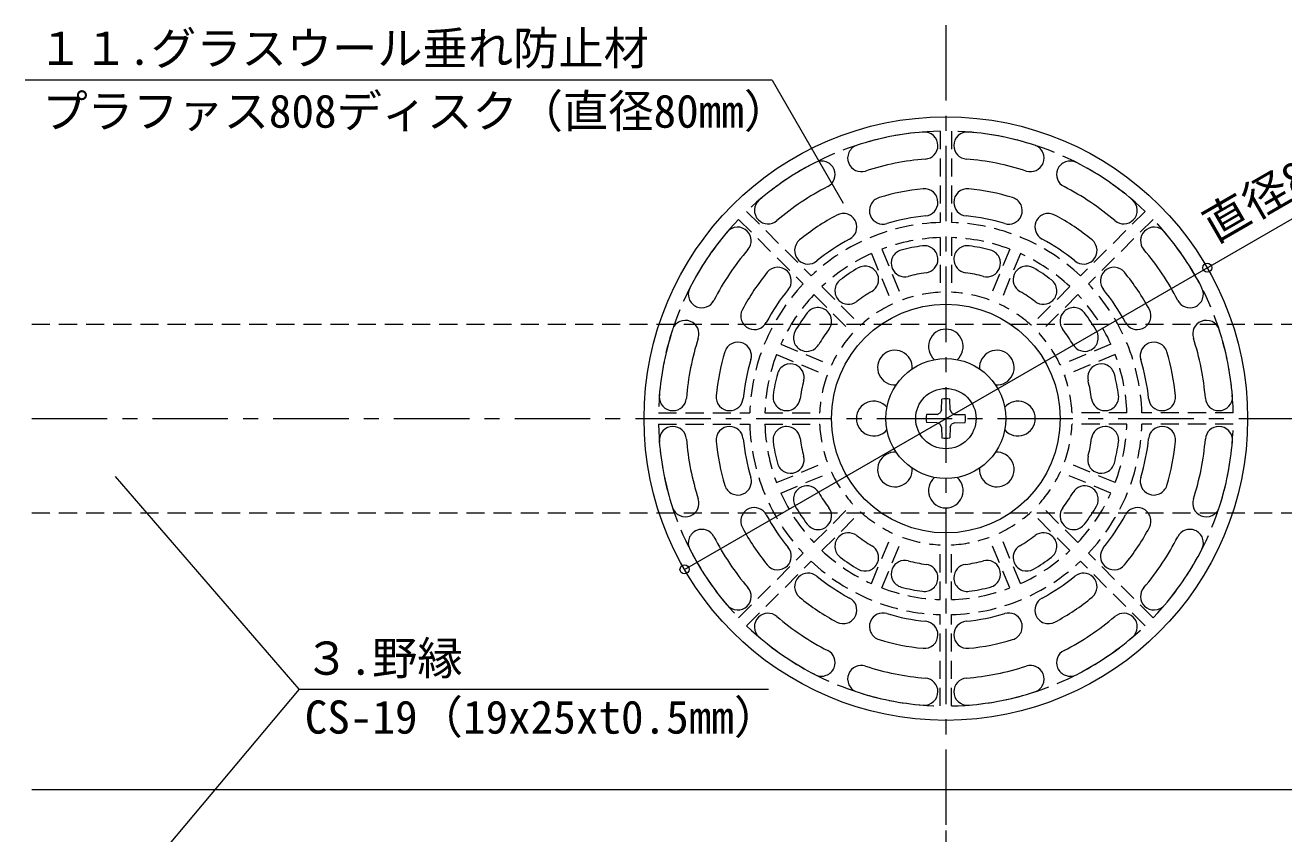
# Model space of a CAD drawing. Units: millimetres on the paper, enlarged 5 times, with parts at other scales. Extents: x -1379 to 1379, y -984 to 973.
# Drawn here: x 724 to 1141.1, y -656.8 to -388.9 of the extents above; entities that cross this region are included whole.
import ezdxf
from ezdxf.enums import TextEntityAlignment as Align

# ---------------------------------------------------------------- set-up
doc = ezdxf.new("R2010")
doc.units = ezdxf.units.MM
doc.header["$LTSCALE"] = 5
doc.header["$PDMODE"] = 32
doc.header["$PDSIZE"] = 3
doc.linetypes.add('CHAIN1', pattern=[8, 5, -1, 1, -1])
doc.linetypes.add('DASHED1', pattern=[1.8, 1.2, -0.6])
for name, color, linetype, lineweight in [('3-0_中心線', 3, 'Continuous', 18), ('3-1_中線', 7, 'Continuous', 18), ('3-2_太線１', 3, 'Continuous', 18), ('3-4_細線', 4, 'Continuous', 9), ('3-5_寸法', 4, 'Continuous', 9), ('3-6_文字', 3, 'Continuous', 18)]:
    doc.layers.add(name, color=color, linetype=linetype, lineweight=lineweight)
doc.styles.add('ＭＳ ゴシック', font='')
doc.styles.get('ＭＳ ゴシック').set_extended_font_data('MS Gothic')

msp = doc.modelspace()

# ---------------------------------------------------------------- linework, layer by layer
at = {"layer": '3-0_中心線', "color": 4, "linetype": 'CHAIN1', "lineweight": 9}
for p, q in [((1029.07, -388.861), (1029.07, -655.685)), ((726.19, -519.22), (1291.288, -519.22)), ((1029.07, -655.685), (1029.07, -805.113))]:
    msp.add_line(p, q, dxfattribs=at)
at = {"layer": '3-1_中線', "linetype": 'DASHED1'}
for p, q in [((1027.195, -423.989), (1027.195, -454.247)), ((1030.945, -423.989), (1030.945, -454.247)), ((960.405, -453.207), (981.801, -474.603)), ((963.057, -450.555), (984.453, -471.951)), ((1095.083, -450.555), (1073.687, -471.951)), ((1097.735, -453.207), (1076.339, -474.603)), ((1027.195, -459.249), (1027.195, -477.387)), ((1030.945, -459.249), (1030.945, -477.387)), ((1004.388, -464.532), (1011.329, -481.289)), ((1007.852, -463.097), (1014.793, -479.854)), ((1050.287, -463.097), (1043.347, -479.854)), ((1053.752, -464.532), (1046.811, -481.289)), ((985.338, -478.14), (998.164, -490.965)), ((987.99, -475.489), (1000.815, -488.314)), ((1070.15, -475.489), (1057.325, -488.314)), ((1072.801, -478.14), (1059.976, -490.965)), ((974.382, -494.538), (991.139, -501.479)), ((1083.758, -494.538), (1067.001, -501.479)), ((972.947, -498.003), (989.704, -504.944)), ((1085.193, -498.003), (1068.436, -504.944)), ((933.838, -517.345), (964.097, -517.345)), ((933.838, -521.095), (964.097, -521.095)), ((969.099, -517.345), (987.237, -517.345)), ((969.099, -521.095), (987.237, -521.095)), ((1089.041, -517.345), (1070.903, -517.345)), ((1089.041, -521.095), (1070.903, -521.095)), ((1124.302, -517.345), (1094.043, -517.345)), ((1124.302, -521.095), (1094.043, -521.095)), ((972.947, -540.438), (989.704, -533.497)), ((1085.193, -540.438), (1068.436, -533.497)), ((974.382, -543.902), (991.139, -536.961)), ((1083.758, -543.902), (1067.001, -536.961)), ((985.338, -560.3), (998.164, -547.475)), ((987.99, -562.952), (1000.815, -550.126)), ((1070.15, -562.952), (1057.325, -550.126)), ((1072.801, -560.3), (1059.976, -547.475)), ((1004.388, -573.908), (1011.329, -557.151)), ((1007.852, -575.343), (1014.793, -558.586)), ((1050.287, -575.343), (1043.347, -558.586)), ((1053.752, -573.908), (1046.811, -557.151)), ((1027.195, -579.191), (1027.195, -561.053)), ((1030.945, -579.191), (1030.945, -561.053)), ((960.405, -585.233), (981.801, -563.837)), ((963.057, -587.885), (984.453, -566.489)), ((1095.083, -587.885), (1073.687, -566.489)), ((1097.735, -585.233), (1076.339, -563.837)), ((1027.195, -614.452), (1027.195, -584.193)), ((1030.945, -614.452), (1030.945, -584.193))]:
    msp.add_line(p, q, dxfattribs=at)
at = {"layer": '3-1_中線'}
for radius in [37.9, 19.875]:
    msp.add_circle((1029.07, -519.22), radius, dxfattribs=at)
at = {"layer": '3-1_中線', "linetype": 'DASHED1'}
for radius, start, end in [(95.25, 91.12794, 133.87206), (95.25, 46.12794, 88.87206), (95.25, 136.12794, 178.87206), (65, 91.65299, 133.34701), (65, 46.65299, 88.34701), (95.25, 1.12794, 43.87206), (60, 91.79078, 110.70922), (60, 69.29078, 88.20922), (60, 114.29078, 133.20922), (60, 46.79078, 65.70922), (65, 136.65299, 178.34701), (65, 1.65299, 43.34701), (60, 136.79078, 155.70922), (41.875, 92.56634, 109.93366), (41.875, 70.06634, 87.43366), (60, 24.29078, 43.20922), (41.875, 115.06634, 132.43366), (41.875, 47.56634, 64.93366), (41.875, 137.56634, 154.93366), (41.875, 25.06634, 42.43366), (60, 159.29078, 178.20922), (60, 1.79078, 20.70922), (41.875, 160.06634, 177.43366), (41.875, 2.56634, 19.93366), (95.25, 181.12794, 223.87206), (65, 181.65299, 223.34701), (60, 181.79078, 200.70922), (41.875, 182.56634, 199.93366), (41.875, 340.06634, 357.43366), (65, 316.65299, 358.34701), (60, 339.29078, 358.20922), (95.25, 316.12794, 358.87206), (41.875, 205.06634, 222.43366), (41.875, 317.56634, 334.93366), (60, 204.29078, 223.20922), (60, 316.79078, 335.70922), (41.875, 227.56634, 244.93366), (41.875, 295.06634, 312.43366), (41.875, 250.06634, 267.43366), (41.875, 272.56634, 289.93366), (60, 226.79078, 245.70922), (60, 294.29078, 313.20922), (65, 226.65299, 268.34701), (65, 271.65299, 313.34701), (60, 249.29078, 268.20922), (60, 271.79078, 290.70922), (95.25, 226.12794, 268.87206), (95.25, 271.12794, 313.87206)]:
    msp.add_arc((1029.07, -519.22), radius, start, end, dxfattribs=at)
at = {"layer": '3-2_太線１', "color": 7}
for p, q in [((1027.679, -516.345), (1027.732, -512.83)), ((1030.461, -516.345), (1030.408, -512.83)), ((1027.679, -516.345), (1027.209, -517.359)), ((1030.461, -516.345), (1030.931, -517.359)), ((1026.194, -517.83), (1022.68, -517.882)), ((1026.194, -520.611), (1022.68, -520.558)), ((1026.194, -517.83), (1027.209, -517.359)), ((1026.194, -520.611), (1027.209, -521.081)), ((1027.679, -522.096), (1027.209, -521.081)), ((1030.461, -522.096), (1030.931, -521.081)), ((1031.945, -517.83), (1030.931, -517.359)), ((1031.945, -520.611), (1030.931, -521.081)), ((1031.945, -517.83), (1035.46, -517.882)), ((1031.945, -520.611), (1035.46, -520.558)), ((1027.679, -522.096), (1027.732, -525.61)), ((1030.461, -522.096), (1030.408, -525.61))]:
    msp.add_line(p, q, dxfattribs=at)
at = {"layer": '3-2_太線１'}
msp.add_line((726.19, -642.165), (1291.288, -642.165), dxfattribs=at)
at = {"layer": '3-2_太線１', "color": 7}
msp.add_circle((1029.07, -519.22), 10, dxfattribs=at)
at = {"layer": '3-2_太線１'}
for centre, radius, start, end in [((1029.07, -519.22), 95.25, 94.50306, 107.99694), ((1021.945, -428.75), 4.5, 0, 94.50306), ((1036.195, -428.75), 4.5, 85.49694, 180), ((1029.07, -519.22), 95.25, 72.00306, 85.49694), ((1001.031, -432.91), 4.5, 107.99694, 202.5), ((1021.945, -428.75), 4.5, 274.50306, 0), ((1036.195, -428.75), 4.5, 180, 265.49694), ((1057.109, -432.91), 4.5, 337.5, 72.00306), ((1029.07, -519.22), 86.25, 94.50306, 107.99694), ((1029.07, -519.22), 86.25, 72.00306, 85.49694), ((1029.07, -519.22), 95.25, 117.00306, 130.49694), ((987.866, -438.363), 4.5, 22.5, 117.00306), ((987.866, -438.363), 4.5, 297.00306, 22.5), ((1001.031, -432.91), 4.5, 202.5, 287.99694), ((1057.109, -432.91), 4.5, 252.00306, 337.5), ((1070.274, -438.363), 4.5, 157.5, 242.99694), ((1070.274, -438.363), 4.5, 62.99694, 157.5), ((1029.07, -519.22), 95.25, 49.50306, 62.99694), ((1029.07, -519.22), 86.25, 117.00306, 130.49694), ((1008.235, -450.301), 4.5, 106.82081, 202.5), ((1029.07, -519.22), 76.5, 95.67919, 106.82081), ((1021.945, -447.573), 4.5, 0, 95.67919), ((1036.195, -447.573), 4.5, 84.32081, 180), ((1029.07, -519.22), 76.5, 73.17919, 84.32081), ((1049.905, -450.301), 4.5, 337.5, 73.17919), ((1029.07, -519.22), 86.25, 49.50306, 62.99694), ((970.136, -450.21), 4.5, 130.49694, 225), ((1021.945, -447.573), 4.5, 275.67919, 0), ((1036.195, -447.573), 4.5, 180, 264.32081), ((1088.004, -450.21), 4.5, 315, 49.50306), ((970.136, -450.21), 4.5, 225, 310.49694), ((1029.07, -519.22), 76.5, 118.17919, 129.32081), ((995.069, -455.754), 4.5, 22.5, 118.17919), ((995.069, -455.754), 4.5, 298.17919, 22.5), ((1008.235, -450.301), 4.5, 202.5, 286.82081), ((1029.07, -519.22), 67.5, 95.67919, 106.82081), ((1029.07, -519.22), 67.5, 73.17919, 84.32081), ((1049.905, -450.301), 4.5, 253.17919, 337.5), ((1063.071, -455.754), 4.5, 157.5, 241.82081), ((1063.071, -455.754), 4.5, 61.82081, 157.5), ((1029.07, -519.22), 76.5, 50.67919, 61.82081), ((1088.004, -450.21), 4.5, 229.50306, 315), ((1029.07, -519.22), 95.25, 139.50306, 152.99694), ((960.06, -460.286), 4.5, 45, 139.50306), ((960.06, -460.286), 4.5, 319.50306, 45), ((1098.08, -460.286), 4.5, 135, 220.49694), ((1098.08, -460.286), 4.5, 40.49694, 135), ((1029.07, -519.22), 95.25, 27.00306, 40.49694), ((983.446, -463.52), 4.5, 129.32081, 225), ((1029.07, -519.22), 67.5, 118.17919, 129.32081), ((1029.07, -519.22), 57.75, 97.6894, 104.8106), ((1021.945, -466.449), 4.5, 0, 97.6894), ((1036.195, -466.449), 4.5, 82.3106, 180), ((1029.07, -519.22), 57.75, 75.1894, 82.3106), ((1029.07, -519.22), 67.5, 50.67919, 61.82081), ((1074.694, -463.52), 4.5, 315, 50.67919), ((1029.07, -519.22), 86.25, 139.50306, 152.99694), ((983.446, -463.52), 4.5, 225, 309.32081), ((1015.458, -467.739), 4.5, 104.8106, 202.5), ((1021.945, -466.449), 4.5, 277.6894, 0), ((1036.195, -466.449), 4.5, 180, 262.3106), ((1042.682, -467.739), 4.5, 337.5, 75.1894), ((1074.694, -463.52), 4.5, 230.67919, 315), ((1029.07, -519.22), 86.25, 27.00306, 40.49694), ((1029.07, -519.22), 76.5, 140.67919, 151.82081), ((973.37, -473.596), 4.5, 45, 140.67919), ((973.37, -473.596), 4.5, 320.67919, 45), ((1029.07, -519.22), 57.75, 120.1894, 127.3106), ((1002.293, -473.192), 4.5, 22.5, 120.1894), ((1015.458, -467.739), 4.5, 202.5, 284.8106), ((1029.07, -519.22), 48.75, 97.6894, 104.8106), ((1029.07, -519.22), 48.75, 75.1894, 82.3106), ((1042.682, -467.739), 4.5, 255.1894, 337.5), ((1055.847, -473.192), 4.5, 59.8106, 157.5), ((1029.07, -519.22), 57.75, 52.6894, 59.8106), ((1084.77, -473.596), 4.5, 135, 219.32081), ((1084.77, -473.596), 4.5, 39.32081, 135), ((1029.07, -519.22), 76.5, 28.17919, 39.32081), ((996.793, -476.867), 4.5, 127.3106, 225), ((1002.293, -473.192), 4.5, 300.1894, 22.5), ((1055.847, -473.192), 4.5, 157.5, 239.8106), ((1061.347, -476.867), 4.5, 315, 52.6894), ((948.213, -478.016), 4.5, 152.99694, 247.5), ((1029.07, -519.22), 67.5, 140.67919, 151.82081), ((1029.07, -519.22), 48.75, 120.1894, 127.3106), ((1029.07, -519.22), 48.75, 52.6894, 59.8106), ((1029.07, -519.22), 67.5, 28.17919, 39.32081), ((1109.927, -478.016), 4.5, 292.5, 27.00306), ((948.213, -478.016), 4.5, 247.5, 332.99694), ((965.604, -485.219), 4.5, 151.82081, 247.5), ((986.717, -486.943), 4.5, 45, 142.6894), ((986.717, -486.943), 4.5, 322.6894, 45), ((996.793, -476.867), 4.5, 225, 307.3106), ((1061.347, -476.867), 4.5, 232.6894, 315), ((1071.423, -486.943), 4.5, 135, 217.3106), ((1071.423, -486.943), 4.5, 37.3106, 135), ((1092.536, -485.219), 4.5, 292.5, 28.17919), ((1109.927, -478.016), 4.5, 207.00306, 292.5), ((942.76, -491.181), 4.5, 67.5, 162.00306), ((942.76, -491.181), 4.5, 342.00306, 67.5), ((965.604, -485.219), 4.5, 247.5, 331.82081), ((1029.07, -519.22), 57.75, 142.6894, 149.8106), ((1029.07, -519.22), 57.75, 30.1894, 37.3106), ((1092.536, -485.219), 4.5, 208.17919, 292.5), ((1115.38, -491.181), 4.5, 112.5, 197.99694), ((1115.38, -491.181), 4.5, 17.99694, 112.5), ((1029.07, -519.22), 95.25, 162.00306, 175.49694), ((983.042, -492.443), 4.5, 149.8106, 247.5), ((1029.07, -519.22), 48.75, 142.6894, 149.8106), ((1029.07, -495.345), 5.75, 310.72968, 229.27032), ((1029.07, -519.22), 48.75, 30.1894, 37.3106), ((1075.098, -492.443), 4.5, 292.5, 30.1894), ((1029.07, -519.22), 95.25, 4.50306, 17.99694), ((1029.07, -519.22), 86.25, 162.00306, 175.49694), ((960.151, -498.385), 4.5, 67.5, 163.17919), ((960.151, -498.385), 4.5, 343.17919, 67.5), ((983.042, -492.443), 4.5, 247.5, 329.8106), ((1075.098, -492.443), 4.5, 210.1894, 292.5), ((1097.989, -498.385), 4.5, 112.5, 196.82081), ((1097.989, -498.385), 4.5, 16.82081, 112.5), ((1029.07, -519.22), 86.25, 4.50306, 17.99694), ((1029.07, -519.22), 76.5, 163.17919, 174.32081), ((1029.07, -519.22), 67.5, 163.17919, 174.32081), ((1012.188, -502.338), 5.75, 355.72968, 274.27032), ((1045.952, -502.338), 5.75, 265.72968, 184.27032), ((1029.07, -519.22), 67.5, 5.67919, 16.82081), ((1029.07, -519.22), 76.5, 5.67919, 16.82081), ((1029.07, -519.22), 57.75, 165.1894, 172.3106), ((977.589, -505.608), 4.5, 67.5, 165.1894), ((977.589, -505.608), 4.5, 345.1894, 67.5), ((1080.551, -505.608), 4.5, 112.5, 194.8106), ((1080.551, -505.608), 4.5, 14.8106, 112.5), ((1029.07, -519.22), 57.75, 7.6894, 14.8106), ((1029.07, -519.22), 48.75, 165.1894, 172.3106), ((1029.07, -519.22), 48.75, 7.6894, 14.8106), ((938.6, -512.095), 4.5, 175.49694, 270), ((938.6, -512.095), 4.5, 270, 355.49694), ((957.423, -512.095), 4.5, 174.32081, 270), ((957.423, -512.095), 4.5, 270, 354.32081), ((976.299, -512.095), 4.5, 172.3106, 270), ((976.299, -512.095), 4.5, 270, 352.3106), ((1081.841, -512.095), 4.5, 187.6894, 270), ((1081.841, -512.095), 4.5, 270, 7.6894), ((1100.717, -512.095), 4.5, 185.67919, 270), ((1100.717, -512.095), 4.5, 270, 5.67919), ((1119.54, -512.095), 4.5, 184.50306, 270), ((1119.54, -512.095), 4.5, 270, 4.50306), ((1005.195, -519.22), 5.75, 40.72968, 319.27032), ((1052.945, -519.22), 5.75, 220.72968, 139.27032), ((938.6, -526.345), 4.5, 90, 184.50306), ((938.6, -526.345), 4.5, 4.50306, 90), ((957.423, -526.345), 4.5, 90, 185.67919), ((957.423, -526.345), 4.5, 5.67919, 90), ((976.299, -526.345), 4.5, 90, 187.6894), ((976.299, -526.345), 4.5, 7.6894, 90), ((1081.841, -526.345), 4.5, 90, 172.3106), ((1081.841, -526.345), 4.5, 352.3106, 90), ((1100.717, -526.345), 4.5, 90, 174.32081), ((1100.717, -526.345), 4.5, 354.32081, 90), ((1119.54, -526.345), 4.5, 90, 175.49694), ((1119.54, -526.345), 4.5, 355.49694, 90), ((1029.07, -519.22), 95.25, 184.50306, 197.99694), ((1029.07, -519.22), 86.25, 184.50306, 197.99694), ((1029.07, -519.22), 76.5, 185.67919, 196.82081), ((1029.07, -519.22), 67.5, 185.67919, 196.82081), ((1029.07, -519.22), 57.75, 187.6894, 194.8106), ((1029.07, -519.22), 48.75, 187.6894, 194.8106), ((1029.07, -519.22), 48.75, 345.1894, 352.3106), ((1029.07, -519.22), 57.75, 345.1894, 352.3106), ((1029.07, -519.22), 67.5, 343.17919, 354.32081), ((1029.07, -519.22), 76.5, 343.17919, 354.32081), ((1029.07, -519.22), 86.25, 342.00306, 355.49694), ((1029.07, -519.22), 95.25, 342.00306, 355.49694), ((977.589, -532.832), 4.5, 292.5, 14.8106), ((1012.188, -536.102), 5.75, 85.72968, 4.27032), ((1045.952, -536.102), 5.75, 175.72968, 94.27032), ((1080.551, -532.832), 4.5, 165.1894, 247.5), ((977.589, -532.832), 4.5, 194.8106, 292.5), ((1080.551, -532.832), 4.5, 247.5, 345.1894), ((960.151, -540.055), 4.5, 196.82081, 292.5), ((960.151, -540.055), 4.5, 292.5, 16.82081), ((983.042, -545.997), 4.5, 112.5, 210.1894), ((983.042, -545.997), 4.5, 30.1894, 112.5), ((1029.07, -543.095), 5.75, 130.72968, 49.27032), ((1075.098, -545.997), 4.5, 67.5, 149.8106), ((1075.098, -545.997), 4.5, 329.8106, 67.5), ((1097.989, -540.055), 4.5, 163.17919, 247.5), ((1097.989, -540.055), 4.5, 247.5, 343.17919), ((942.76, -547.259), 4.5, 292.5, 17.99694), ((1029.07, -519.22), 48.75, 210.1894, 217.3106), ((1029.07, -519.22), 48.75, 322.6894, 329.8106), ((1115.38, -547.259), 4.5, 162.00306, 247.5), ((942.76, -547.259), 4.5, 197.99694, 292.5), ((965.604, -553.221), 4.5, 112.5, 208.17919), ((965.604, -553.221), 4.5, 28.17919, 112.5), ((1029.07, -519.22), 57.75, 210.1894, 217.3106), ((986.717, -551.497), 4.5, 315, 37.3106), ((1071.423, -551.497), 4.5, 142.6894, 225), ((1029.07, -519.22), 57.75, 322.6894, 329.8106), ((1092.536, -553.221), 4.5, 67.5, 151.82081), ((1092.536, -553.221), 4.5, 331.82081, 67.5), ((1115.38, -547.259), 4.5, 247.5, 342.00306), ((1029.07, -519.22), 67.5, 208.17919, 219.32081), ((986.717, -551.497), 4.5, 217.3106, 315), ((1071.423, -551.497), 4.5, 225, 322.6894), ((1029.07, -519.22), 67.5, 320.67919, 331.82081), ((948.213, -560.424), 4.5, 112.5, 207.00306), ((948.213, -560.424), 4.5, 27.00306, 112.5), ((1029.07, -519.22), 86.25, 207.00306, 220.49694), ((1029.07, -519.22), 76.5, 208.17919, 219.32081), ((996.793, -561.573), 4.5, 135, 232.6894), ((996.793, -561.573), 4.5, 52.6894, 135), ((1029.07, -519.22), 48.75, 232.6894, 239.8106), ((1029.07, -519.22), 48.75, 300.1894, 307.3106), ((1061.347, -561.573), 4.5, 45, 127.3106), ((1061.347, -561.573), 4.5, 307.3106, 45), ((1029.07, -519.22), 76.5, 320.67919, 331.82081), ((1029.07, -519.22), 86.25, 319.50306, 332.99694), ((1109.927, -560.424), 4.5, 67.5, 152.99694), ((1109.927, -560.424), 4.5, 332.99694, 67.5), ((1029.07, -519.22), 95.25, 207.00306, 220.49694), ((973.37, -564.844), 4.5, 315, 39.32081), ((1002.293, -565.248), 4.5, 337.5, 59.8106), ((1055.847, -565.248), 4.5, 120.1894, 202.5), ((1084.77, -564.844), 4.5, 140.67919, 225), ((1029.07, -519.22), 95.25, 319.50306, 332.99694), ((1029.07, -519.22), 57.75, 232.6894, 239.8106), ((1002.293, -565.248), 4.5, 239.8106, 337.5), ((1015.458, -570.701), 4.5, 75.1894, 157.5), ((1029.07, -519.22), 48.75, 255.1894, 262.3106), ((1029.07, -519.22), 48.75, 277.6894, 284.8106), ((1042.682, -570.701), 4.5, 22.5, 104.8106), ((1055.847, -565.248), 4.5, 202.5, 300.1894), ((1029.07, -519.22), 57.75, 300.1894, 307.3106), ((973.37, -564.844), 4.5, 219.32081, 315), ((983.446, -574.92), 4.5, 50.67919, 135), ((1015.458, -570.701), 4.5, 157.5, 255.1894), ((1021.945, -571.991), 4.5, 0, 82.3106), ((1036.195, -571.991), 4.5, 97.6894, 180), ((1042.682, -570.701), 4.5, 284.8106, 22.5), ((1074.694, -574.92), 4.5, 45, 129.32081), ((1084.77, -564.844), 4.5, 225, 320.67919), ((960.06, -578.154), 4.5, 315, 40.49694), ((983.446, -574.92), 4.5, 135, 230.67919), ((1029.07, -519.22), 67.5, 230.67919, 241.82081), ((1029.07, -519.22), 57.75, 255.1894, 262.3106), ((1021.945, -571.991), 4.5, 262.3106, 0), ((1036.195, -571.991), 4.5, 180, 277.6894), ((1029.07, -519.22), 57.75, 277.6894, 284.8106), ((1029.07, -519.22), 67.5, 298.17919, 309.32081), ((1074.694, -574.92), 4.5, 309.32081, 45), ((1098.08, -578.154), 4.5, 139.50306, 225), ((1029.07, -519.22), 76.5, 230.67919, 241.82081), ((995.069, -582.686), 4.5, 337.5, 61.82081), ((1063.071, -582.686), 4.5, 118.17919, 202.5), ((1029.07, -519.22), 76.5, 298.17919, 309.32081), ((960.06, -578.154), 4.5, 220.49694, 315), ((970.136, -588.23), 4.5, 49.50306, 135), ((1008.235, -588.14), 4.5, 73.17919, 157.5), ((1029.07, -519.22), 67.5, 253.17919, 264.32081), ((1029.07, -519.22), 67.5, 275.67919, 286.82081), ((1049.905, -588.14), 4.5, 22.5, 106.82081), ((1088.004, -588.23), 4.5, 45, 130.49694), ((1098.08, -578.154), 4.5, 225, 319.50306), ((970.136, -588.23), 4.5, 135, 229.50306), ((1029.07, -519.22), 86.25, 229.50306, 242.99694), ((995.069, -582.686), 4.5, 241.82081, 337.5), ((1008.235, -588.14), 4.5, 157.5, 253.17919), ((1021.945, -590.867), 4.5, 0, 84.32081), ((1036.195, -590.867), 4.5, 95.67919, 180), ((1049.905, -588.14), 4.5, 286.82081, 22.5), ((1063.071, -582.686), 4.5, 202.5, 298.17919), ((1029.07, -519.22), 86.25, 297.00306, 310.49694), ((1088.004, -588.23), 4.5, 310.49694, 45), ((1029.07, -519.22), 95.25, 229.50306, 242.99694), ((1021.945, -590.867), 4.5, 264.32081, 0), ((1036.195, -590.867), 4.5, 180, 275.67919), ((1029.07, -519.22), 95.25, 297.00306, 310.49694), ((987.866, -600.077), 4.5, 337.5, 62.99694), ((1029.07, -519.22), 76.5, 253.17919, 264.32081), ((1029.07, -519.22), 76.5, 275.67919, 286.82081), ((1070.274, -600.077), 4.5, 117.00306, 202.5), ((987.866, -600.077), 4.5, 242.99694, 337.5), ((1001.031, -605.53), 4.5, 157.5, 252.00306), ((1001.031, -605.53), 4.5, 72.00306, 157.5), ((1029.07, -519.22), 86.25, 252.00306, 265.49694), ((1029.07, -519.22), 86.25, 274.50306, 287.99694), ((1057.109, -605.53), 4.5, 22.5, 107.99694), ((1057.109, -605.53), 4.5, 287.99694, 22.5), ((1070.274, -600.077), 4.5, 202.5, 297.00306), ((1021.945, -609.69), 4.5, 0, 85.49694), ((1036.195, -609.69), 4.5, 94.50306, 180), ((1029.07, -519.22), 95.25, 252.00306, 265.49694), ((1021.945, -609.69), 4.5, 265.49694, 0), ((1036.195, -609.69), 4.5, 180, 274.50306), ((1029.07, -519.22), 95.25, 274.50306, 287.99694)]:
    msp.add_arc(centre, radius, start, end, dxfattribs=at)
at = {"layer": '3-2_太線１', "color": 7}
for start, end in [(78.17298, 101.82702), (168.17298, 191.82702), (348.17298, 11.82702), (258.17298, 281.82702)]:
    msp.add_arc((1029.07, -519.22), 6.529, start, end, dxfattribs=at)
at = {"layer": '3-4_細線'}
for p, q in [((971.568, -407.059), (723.983, -407.059)), ((971.568, -407.059), (995.095, -447.811)), ((814.79, -608.901), (753.897, -538.456)), ((814.79, -608.901), (768.323, -664.384)), ((814.79, -608.901), (970.333, -608.901))]:
    msp.add_line(p, q, dxfattribs=at)
at = {"layer": '3-4_細線', "linetype": 'DASHED1'}
for p, q in [((726.19, -487.97), (1291.288, -487.97)), ((726.19, -550.47), (1291.288, -550.47))]:
    msp.add_line(p, q, dxfattribs=at)
at = {"layer": '3-5_寸法'}
msp.add_line((942.467, -569.22), (1180.524, -431.778), dxfattribs=at)
at = {"layer": '3-5_寸法', "color": 3}
for p in [(1115.673, -469.22), (942.467, -569.22)]:
    msp.add_point(p, dxfattribs=at)
at = {"layer": '3-6_文字', "color": 7}
msp.add_circle((1029.07, -519.22), 100, dxfattribs=at)

# ---------------------------------------------------------------- texts
at = {"layer": '3-5_寸法', "color": 7, "style": 'ＭＳ ゴシック'}
msp.add_text('直径80mm', height=11, rotation=30, dxfattribs=at).set_placement((1119.991, -464.053), align=Align.BOTTOM_LEFT)
at = {"layer": '3-6_文字', "color": 7, "style": 'ＭＳ ゴシック'}
for s, p in [('１１.グラスウール垂れ防止材', (728.149, -405.313)), ('プラファス808ディスク（直径80mm）', (729.714, -426.138)), ('３.野縁', (816.448, -607.409)), ('CS-19（19x25xt0.5mm）', (816.622, -626.922))]:
    msp.add_text(s, height=11, dxfattribs=at).set_placement(p, align=Align.BOTTOM_LEFT)

doc.saveas('drawing.dxf')
